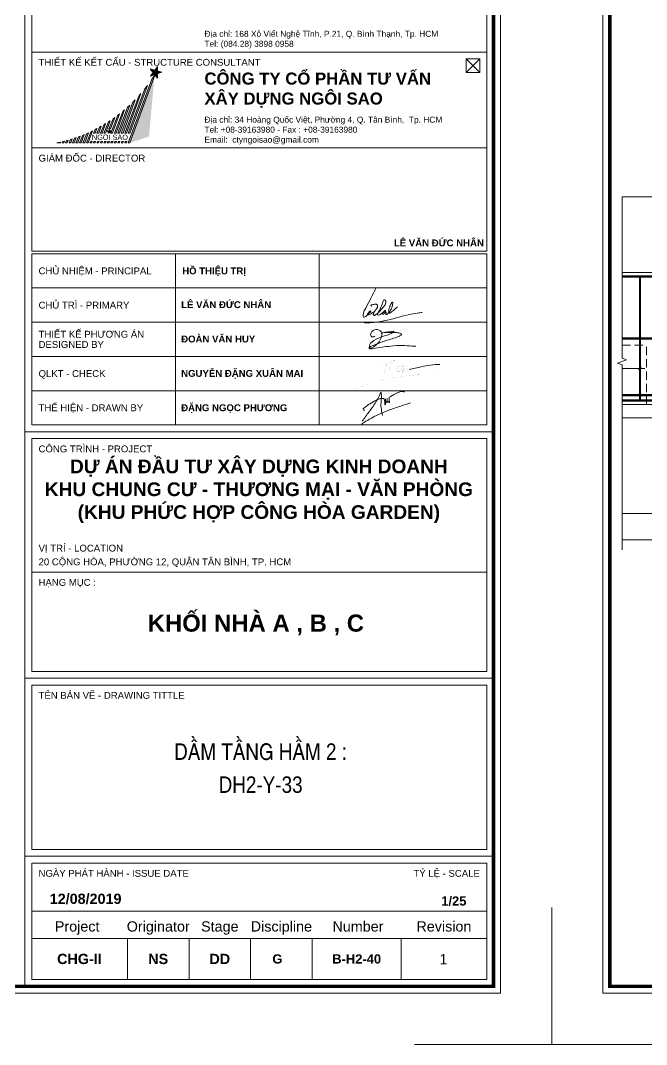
# Model space of a CAD drawing. Header units: millimetres. Extents: x 3014920 to 3563667, y -1638653 to -1356471.
# Drawn here: x 3472430 to 3477175, y -1621074 to -1613319 of the extents above; entities that cross this region are included whole.
import ezdxf
from ezdxf.enums import TextEntityAlignment as Align
from ezdxf.xclip import XClip

# ---------------------------------------------------------------- set-up
doc = ezdxf.new("R2010")
doc.units = ezdxf.units.MM
doc.header["$MEASUREMENT"] = 0
doc.header["$XCLIPFRAME"] = 0
doc.header["$PDMODE"] = 2
doc.linetypes.add('CENTER', pattern=[2, 1.25, -0.25, 0.25, -0.25])
doc.linetypes.add('HIDDEN', pattern=[0.375, 0.25, -0.125])
doc.layers.get('0').update_dxf_attribs({"lineweight": 9})
doc.layers.get('Defpoints').update_dxf_attribs({"color": 10, "lineweight": 0})
for name, color, linetype, lineweight in [('CDAI', 21, 'Continuous', 40), ('CHG_XX_Khung ten$0$TEXT', 7, 'Continuous', 15), ('CHUNHO', 7, 'CENTER', 13), ('CHUTO', 51, 'Continuous', 15), ('CTHEP', 50, 'Continuous', 50), ('DBAO', 90, 'Continuous', 13), ('DGIONG', 130, 'Continuous', 13), ('DMo', 9, 'HIDDEN', 9), ('KTH', 154, 'Continuous', 9), ('Net khuat', 8, 'HIDDEN', 13)]:
    doc.layers.add(name, color=color, linetype=linetype, lineweight=lineweight)
doc.layers.add('CHG_XX_Khung ten$0$A1 BORDER$0$DGIONG', color=7, linetype='Continuous', lineweight=13, true_color=0x29ffff)
doc.layers.add('CHG_XX_Khung ten$0$A1 BORDER$0$STICK', color=7, linetype='Continuous', lineweight=9, true_color=0xe60000)
doc.styles.add('ArialB', font='arialbd.ttf')
doc.styles.add('CHG_XX_Khung ten$0$A1 BORDER$0$ARIAL', font='arial.ttf')
doc.styles.add('CHG_XX_Khung ten$0$A1 BORDER$0$Arial - Bold', font='arialbd.ttf', dxfattribs={"height": 2.5})
doc.styles.add('CHG_XX_Khung ten$0$A1 BORDER$0$Star-AvoBold', font='VAVOB_0.TTF')
doc.styles.add('CHG_XX_Khung ten$0$arial', font='arial.ttf')
doc.styles.add('CHG_XX_Khung ten$0$Arial - Bold', font='arialbd.ttf')
doc.styles.add('CHG_XX_Khung ten$0$title block pccc$0$ARIAL', font='arial.ttf')
doc.styles.add('CHG_XX_Khung ten$0$title block pccc$0$Arial - Bold', font='arialbd.ttf', dxfattribs={"height": 2.5})
doc.styles.add('Star-HelCon', font='VHELVCN_0.TTF')
doc.styles.add('TTP-HelCon', font='VHELVCN_0.TTF')
doc.dimstyles.new('TTP-25', dxfattribs={"dimscale": 25, "dimtxt": 2.5, "dimasz": 1, "dimexe": 1, "dimexo": 1, "dimgap": 0.09, "dimtad": 0, "dimdec": 4, "dimrnd": 1, "dimzin": 9, "dimdsep": 46, "dimtxsty": 'TTP-HelCon', "dimblk": 'ARCHTICK', "dimcen": 0.09, "dimdle": 1.5, "dimclrd": 256, "dimclre": 256, "dimclrt": 7, "dimadec": 0, "dimazin": 0, "dimtfac": 1, "dimtdec": 4, "dimtmove": 0, "dimatfit": 3, "dimldrblk": 'ARCHTICK', "dimfxl": 1, "dimtvp": 1, "dimtolj": 1, "dimtzin": 0, "dimarcsym": 0})

# ---------------------------------------------------------------- blocks, each defined once
blk = doc.blocks.new('_ArchTick')
at = {"color": 0, "linetype": 'ByBlock', "const_width": 0.15}
blk.add_lwpolyline([(-0.5, -0.5), (0.5, 0.5)], dxfattribs=at)
blk = doc.blocks.new('*D1558')
at = {"layer": 'Defpoints', "color": 0, "transparency": 16777216}
for p in [(49300, -2312.3), (57600, -2312.3), (57600, -2813.3)]:
    blk.add_point(p, dxfattribs=at)
at = {"layer": 'KTH', "lineweight": -2, "transparency": 16777216}
for p, q in [((49300, -2337.3), (49300, -2838.3)), ((57600, -2337.3), (57600, -2838.3)), ((49262.5, -2813.3), (57637.5, -2813.3))]:
    blk.add_line(p, q, dxfattribs=at)
at = {"layer": 'KTH', "lineweight": -2, "transparency": 16777216, "xscale": 25, "yscale": 25, "zscale": 25, "rotation": 180}
blk.add_blockref('_ArchTick', (49300, -2813.3), dxfattribs=at)
at = {"layer": 'KTH', "lineweight": -2, "transparency": 16777216, "xscale": 25, "yscale": 25, "zscale": 25}
blk.add_blockref('_ArchTick', (57600, -2813.3), dxfattribs=at)
at = {"layer": 'KTH', "color": 7, "transparency": 16777216, "insert": (53450, -2749.4), "char_height": 62.5, "attachment_point": 5, "style": 'TTP-HelCon'}
blk.add_mtext('\\A1;8300', dxfattribs=at)
blk = doc.blocks.new('*D1519')
at = {"layer": 'Defpoints', "color": 0, "transparency": 16777216}
for p in [(56300, 574), (50600, 170.1), (56300, 170.1)]:
    blk.add_point(p, dxfattribs=at)
at = {"layer": 'KTH', "lineweight": -2, "transparency": 16777216}
for p, q in [((50562.5, 574), (56337.5, 574)), ((50600, 195.1), (50600, 599)), ((56300, 195.1), (56300, 599))]:
    blk.add_line(p, q, dxfattribs=at)
at = {"layer": 'KTH', "lineweight": -2, "transparency": 16777216, "xscale": 25, "yscale": 25, "zscale": 25, "rotation": 180}
blk.add_blockref('_ArchTick', (50600, 574), dxfattribs=at)
at = {"layer": 'KTH', "lineweight": -2, "transparency": 16777216, "xscale": 25, "yscale": 25, "zscale": 25}
blk.add_blockref('_ArchTick', (56300, 574), dxfattribs=at)
at = {"layer": 'KTH', "color": 7, "transparency": 16777216, "insert": (53450, 637.8), "char_height": 62.5, "attachment_point": 5, "style": 'TTP-HelCon'}
blk.add_mtext('\\A1;5700', dxfattribs=at)
blk = doc.blocks.new('*D1494')
at = {"layer": 'Defpoints', "color": 0, "transparency": 16777216}
for p in [(54400, -2208.3), (57600, -2337.3), (57600, -2613.3)]:
    blk.add_point(p, dxfattribs=at)
at = {"layer": 'KTH', "lineweight": -2, "transparency": 16777216}
for p, q in [((54400, -2233.3), (54400, -2638.3)), ((57600, -2362.3), (57600, -2638.3)), ((54362.5, -2613.3), (57637.5, -2613.3))]:
    blk.add_line(p, q, dxfattribs=at)
at = {"layer": 'KTH', "lineweight": -2, "transparency": 16777216, "xscale": 25, "yscale": 25, "zscale": 25, "rotation": 180}
blk.add_blockref('_ArchTick', (54400, -2613.3), dxfattribs=at)
at = {"layer": 'KTH', "lineweight": -2, "transparency": 16777216, "xscale": 25, "yscale": 25, "zscale": 25}
blk.add_blockref('_ArchTick', (57600, -2613.3), dxfattribs=at)
at = {"layer": 'KTH', "color": 7, "transparency": 16777216, "insert": (56000, -2549.5), "char_height": 62.5, "attachment_point": 5, "style": 'TTP-HelCon'}
blk.add_mtext('\\A1;3200', dxfattribs=at)
blk = doc.blocks.new('*D1497')
at = {"layer": 'Defpoints', "color": 0, "transparency": 16777216}
for p in [(54400, -602.9), (57425, -602.9), (57425, -1201.2)]:
    blk.add_point(p, dxfattribs=at)
at = {"layer": 'KTH', "lineweight": -2, "transparency": 16777216}
for p, q in [((54400, -627.9), (54400, -1226.2)), ((57425, -627.9), (57425, -1226.2)), ((54362.5, -1201.2), (57462.5, -1201.2))]:
    blk.add_line(p, q, dxfattribs=at)
at = {"layer": 'KTH', "lineweight": -2, "transparency": 16777216, "xscale": 25, "yscale": 25, "zscale": 25, "rotation": 180}
blk.add_blockref('_ArchTick', (54400, -1201.2), dxfattribs=at)
at = {"layer": 'KTH', "lineweight": -2, "transparency": 16777216, "xscale": 25, "yscale": 25, "zscale": 25}
blk.add_blockref('_ArchTick', (57425, -1201.2), dxfattribs=at)
at = {"layer": 'KTH', "color": 7, "transparency": 16777216, "insert": (55912.5, -1131.3), "char_height": 62.5, "attachment_point": 5, "style": 'TTP-HelCon'}
blk.add_mtext('\\A1;4Þ14a250-3', dxfattribs=at)
blk = doc.blocks.new('*D497')
at = {"layer": 'Defpoints', "color": 0, "transparency": 16777216}
for p in [(575, -1825), (9775, -1825), (9775, -2025)]:
    blk.add_point(p, dxfattribs=at)
at = {"layer": 'KTH', "lineweight": -2, "transparency": 16777216}
for p, q in [((575, -1850), (575, -2050)), ((9775, -1850), (9775, -2050)), ((537.5, -2025), (9812.5, -2025))]:
    blk.add_line(p, q, dxfattribs=at)
at = {"layer": 'KTH', "lineweight": -2, "transparency": 16777216, "xscale": 25, "yscale": 25, "zscale": 25, "rotation": 180}
blk.add_blockref('_ArchTick', (575, -2025), dxfattribs=at)
at = {"layer": 'KTH', "lineweight": -2, "transparency": 16777216, "xscale": 25, "yscale": 25, "zscale": 25}
blk.add_blockref('_ArchTick', (9775, -2025), dxfattribs=at)
at = {"layer": 'KTH', "color": 7, "transparency": 16777216, "insert": (5175, -1961.1), "char_height": 62.5, "attachment_point": 5, "style": 'TTP-HelCon'}
blk.add_mtext('\\A1;9200', dxfattribs=at)
blk = doc.blocks.new('*D509')
at = {"layer": 'Defpoints', "color": 0, "transparency": 16777216}
for p in [(7025, -1600), (9775, -1602.4), (9775, -1825)]:
    blk.add_point(p, dxfattribs=at)
at = {"layer": 'KTH', "lineweight": -2, "transparency": 16777216}
for p, q in [((7025, -1625), (7025, -1850)), ((9775, -1627.4), (9775, -1850)), ((6987.5, -1825), (9812.5, -1825))]:
    blk.add_line(p, q, dxfattribs=at)
at = {"layer": 'KTH', "lineweight": -2, "transparency": 16777216, "xscale": 25, "yscale": 25, "zscale": 25, "rotation": 180}
blk.add_blockref('_ArchTick', (7025, -1825), dxfattribs=at)
at = {"layer": 'KTH', "lineweight": -2, "transparency": 16777216, "xscale": 25, "yscale": 25, "zscale": 25}
blk.add_blockref('_ArchTick', (9775, -1825), dxfattribs=at)
at = {"layer": 'KTH', "color": 7, "transparency": 16777216, "insert": (8400, -1761.2), "char_height": 62.5, "attachment_point": 5, "style": 'TTP-HelCon'}
blk.add_mtext('\\A1;2750', dxfattribs=at)
blk = doc.blocks.new('*D517')
at = {"layer": 'Defpoints', "color": 0, "transparency": 16777216}
for p in [(9775, 574), (8025, 0), (9775, 61.1)]:
    blk.add_point(p, dxfattribs=at)
at = {"layer": 'KTH', "lineweight": -2, "transparency": 16777216}
for p, q in [((7987.5, 574), (9812.5, 574)), ((8025, 25), (8025, 599)), ((9775, 86.1), (9775, 599))]:
    blk.add_line(p, q, dxfattribs=at)
at = {"layer": 'KTH', "lineweight": -2, "transparency": 16777216, "xscale": 25, "yscale": 25, "zscale": 25, "rotation": 180}
blk.add_blockref('_ArchTick', (8025, 574), dxfattribs=at)
at = {"layer": 'KTH', "lineweight": -2, "transparency": 16777216, "xscale": 25, "yscale": 25, "zscale": 25}
blk.add_blockref('_ArchTick', (9775, 574), dxfattribs=at)
at = {"layer": 'KTH', "color": 7, "transparency": 16777216, "insert": (8900, 637.8), "char_height": 62.5, "attachment_point": 5, "style": 'TTP-HelCon'}
blk.add_mtext('\\A1;1750', dxfattribs=at)
blk = doc.blocks.new('*D528')
at = {"layer": 'Defpoints', "color": 0, "transparency": 16777216}
for p in [(7025, -550), (9375, -653.7), (9375, -726.4)]:
    blk.add_point(p, dxfattribs=at)
at = {"layer": 'KTH', "lineweight": -2, "transparency": 16777216}
for p, q in [((7025, -575), (7025, -751.4)), ((9375, -678.7), (9375, -751.4)), ((6987.5, -726.4), (9412.5, -726.4))]:
    blk.add_line(p, q, dxfattribs=at)
at = {"layer": 'KTH', "lineweight": -2, "transparency": 16777216, "xscale": 25, "yscale": 25, "zscale": 25, "rotation": 180}
blk.add_blockref('_ArchTick', (7025, -726.4), dxfattribs=at)
at = {"layer": 'KTH', "lineweight": -2, "transparency": 16777216, "xscale": 25, "yscale": 25, "zscale": 25}
blk.add_blockref('_ArchTick', (9375, -726.4), dxfattribs=at)
at = {"layer": 'KTH', "color": 7, "transparency": 16777216, "insert": (8200, -656.5), "char_height": 62.5, "attachment_point": 5, "style": 'TTP-HelCon'}
blk.add_mtext('\\A1;6Þ14a250-3', dxfattribs=at)
blk = doc.blocks.new('2Y-35')
at = {"layer": 'CTHEP'}
blk.add_lwpolyline([(30, -970), (45139.21977, -970)], dxfattribs=at)
blk = doc.blocks.new('CHG_XX_Khung ten')
at = {"layer": 'CHG_XX_Khung ten$0$A1 BORDER$0$DGIONG'}
h = blk.add_hatch(color=256, dxfattribs=at)
h.paths.add_polyline_path([(724.94, 283.19), (724.15, 281.97), (717.19, 263.38), (717.7, 263.38)])
h.paths.add_polyline_path([(722.81, 280.17), (722.1, 279.22), (717.21, 266.21), (717.72, 266.21)], flags=17)
h.paths.add_polyline_path([(720.93, 277.8), (720.27, 277.04), (716.19, 266.22), (716.7, 266.22)])
h.paths.add_polyline_path([(719.23, 275.93), (718.6, 275.29), (715.18, 266.22), (715.69, 266.22)])
h.paths.add_polyline_path([(717.65, 274.38), (717.03, 273.81), (714.16, 266.22), (714.67, 266.22)])
h.paths.add_polyline_path([(716.14, 273.03), (715.61, 272.59), (713.15, 266.22), (713.66, 266.22)])
h.paths.add_polyline_path([(714.69, 271.86), (714.17, 271.45), (712.13, 266.23), (712.64, 266.23)])
h.paths.add_polyline_path([(713.29, 270.81), (712.76, 270.43), (711.57, 267.46), (712.07, 267.47)])
h.paths.add_polyline_path([(710.1, 266.23), (710.61, 266.24), (711.93, 269.87), (711.48, 269.56)])
h.paths.add_polyline_path([(710.61, 269.02), (710.13, 268.73), (709.08, 266.24), (709.59, 266.24)])
h.paths.add_polyline_path([(709.31, 268.26), (708.82, 267.97), (708.07, 266.24), (708.58, 266.24)])
h.paths.add_polyline_path([(708.04, 267.56), (707.54, 267.3), (707.05, 266.25), (707.56, 266.25)])
h.paths.add_polyline_path([(716.84, 263.8), (716.33, 263.8), (716.18, 263.38), (716.69, 263.38)])
h.paths.add_polyline_path([(715.67, 263.39), (715.82, 263.8), (715.32, 263.8), (715.16, 263.39)])
h.paths.add_polyline_path([(714.15, 263.39), (714.65, 263.39), (714.8, 263.8), (714.3, 263.8)])
h.paths.add_polyline_path([(713.13, 263.39), (713.64, 263.4), (713.79, 263.81), (713.28, 263.81)])
h.paths.add_polyline_path([(712.77, 263.81), (712.27, 263.81), (712.11, 263.39), (712.62, 263.4)])
h.paths.add_polyline_path([(711.25, 263.81), (711.1, 263.4), (711.61, 263.4), (711.76, 263.81)])
h.paths.add_polyline_path([(710.59, 263.4), (710.74, 263.82), (710.24, 263.82), (710.08, 263.4)])
h.paths.add_polyline_path([(709.73, 263.82), (709.22, 263.82), (709.07, 263.41), (709.57, 263.41)])
h.paths.add_polyline_path([(708.71, 263.82), (708.21, 263.82), (708.05, 263.41), (708.56, 263.41)])
h.paths.add_polyline_path([(707.54, 263.41), (707.69, 263.83), (707.19, 263.83), (707.03, 263.41)])
h.paths.add_polyline_path([(706.68, 263.83), (706.17, 263.83), (706.02, 263.42), (706.53, 263.42)])
h.paths.add_polyline_path([(705, 263.42), (705.51, 263.42), (706.79, 266.93), (706.4, 266.74)])
h.paths.add_polyline_path([(703.97, 263.37), (704.48, 263.37), (705.57, 266.36), (705.14, 266.17)])
h.paths.add_polyline_path([(704.36, 265.84), (703.91, 265.65), (702.96, 263.38), (703.46, 263.38)])
h.paths.add_polyline_path([(703.17, 265.37), (702.69, 265.19), (701.94, 263.38), (702.45, 263.38)])
h.paths.add_polyline_path([(702, 264.94), (701.5, 264.77), (700.92, 263.38), (701.43, 263.38)])
h.paths.add_polyline_path([(700.84, 264.56), (700.33, 264.4), (699.91, 263.39), (700.42, 263.39)])
h.paths.add_polyline_path([(699.7, 264.21), (699.18, 264.06), (698.89, 263.39), (699.4, 263.39)])
h.paths.add_polyline_path([(698.57, 263.9), (698.04, 263.77), (697.87, 263.38), (698.38, 263.39)])
h.paths.add_polyline_path([(697.37, 263.39), (697.45, 263.63), (696.91, 263.51), (696.35, 263.38)])
blk.add_hatch(color=256, dxfattribs=at).paths.add_polyline_path([(724.92, 283.21), (717.68, 263.38), (723.28, 265.27)])
at = {"layer": 'CHG_XX_Khung ten$0$A1 BORDER$0$STICK'}
for points in [[(723.71, 282.88), (725.74, 285.75), (725.8, 282.26), (723.67, 285.06), (727.02, 284.03)], [(725.76, 284.41), (724.96, 284.66), (724.49, 283.98), (724.99, 283.32), (725.77, 283.6)], [(711.25, 266.22), (711.64, 267.39), (712.01, 266.22), (711.02, 266.95), (712.24, 266.93)], [(711.87, 266.67), (711.78, 266.94), (711.49, 266.94), (711.4, 266.67), (711.63, 266.5)]]:
    blk.add_hatch(color=256, dxfattribs=at).paths.add_polyline_path(points)
for p, q in [((687, 577), (687, 17)), ((816, 283.93), (820, 287.93)), ((820, 283.93), (816, 287.93)), ((687, 179), (824, 179)), ((687, 107), (824, 107)), ((687, 55), (824, 55))]:
    blk.add_line(p, q)
at = {"color": 9, "linetype": 'Continuous'}
for p, q in [((731, 231), (731, 181)), ((773, 231), (773, 181))]:
    blk.add_line(p, q, dxfattribs=at)
at = {"linetype": 'Continuous'}
for p, q in [((689, 39), (822, 39)), ((716.98, 31), (716.98, 19)), ((734.98, 31), (734.98, 19)), ((752.98, 31), (752.98, 19)), ((770.98, 31), (770.98, 19)), ((797, 31), (797, 19))]:
    blk.add_line(p, q, dxfattribs=at)
for points in [[(15, 579), (826, 579), (826, 15), (15, 15)], [(816, 283.93), (820, 283.93), (820, 287.93), (816, 287.93)]]:
    blk.add_lwpolyline(points, close=True)
at = {"color": 4, "linetype": 'Continuous', "const_width": 1}
blk.add_lwpolyline([(17, 577), (824, 577), (824, 17), (17, 17)], close=True, dxfattribs=at)
at = {"linetype": 'Continuous'}
for points in [[(689, 317.93), (822, 317.93), (822, 289.93), (689, 289.93)], [(689, 289.93), (822, 289.93), (822, 261.93), (689, 261.93)], [(689, 177), (822, 177), (822, 138), (689, 138)], [(689, 109), (822, 109), (822, 138), (689, 138)], [(689, 105), (822, 105), (822, 57), (689, 57)], [(689, 53), (822, 53), (822, 31), (689, 31)], [(822, 19), (689, 19), (689, 31), (822, 31)]]:
    blk.add_lwpolyline(points, close=True, dxfattribs=at)
at = {"color": 9, "linetype": 'Continuous'}
for points in [[(689, 261.93), (822, 261.93), (822, 231.73), (689, 231.73)], [(822, 221), (689, 221), (689, 231), (822, 231)], [(822, 211), (689, 211), (689, 221), (822, 221)], [(822, 201), (689, 201), (689, 211), (822, 211)], [(822, 191), (689, 191), (689, 201), (822, 201)], [(822, 181), (689, 181), (689, 191), (822, 191)]]:
    blk.add_lwpolyline(points, close=True, dxfattribs=at)
blk.add_lwpolyline([(822, 211), (689, 211), (822, 211)], dxfattribs=at)
at = {"color": 1}
for points in [[(785.63, 182.08), (787.56, 184.76), (789.61, 187.7), (790.35, 188.98), (790.79, 189.92), (791.06, 190.59), (791.21, 189.09), (791.18, 188.31), (791.14, 187.75), (791.09, 186.47), (791.21, 185.58), (791.42, 184.31), (791.51, 183.99), (791.51, 183.74)], [(786.29, 185.19), (785.86, 185.61), (786.06, 185.86), (787.11, 186.7), (788.17, 187.35), (789.1, 187.9), (790.12, 188.41), (790.69, 188.61), (791.04, 188.74), (791.47, 188.79), (791.73, 188.72), (791.92, 188.61), (792.08, 188.33), (792.16, 188.06), (792.21, 187.84), (792.21, 187.27), (792.2, 187.05), (792.23, 186.85), (792.39, 187.1), (792.48, 187.84), (792.46, 188.12), (792.44, 188.61), (792.46, 188.03), (792.53, 187.67), (792.73, 187.74), (792.86, 187.87), (792.9, 188.09), (792.9, 188.28), (792.87, 188.7), (792.91, 188.19), (792.93, 187.79), (792.94, 187.69), (793.11, 187.61), (793.31, 187.73), (793.45, 187.93), (793.48, 188.22), (793.48, 188.64), (793.48, 189.05), (793.48, 188.49), (793.56, 187.84), (793.63, 187.45), (793.48, 188.6), (793.51, 188.92), (794.2, 189.45), (794.72, 189.76), (795.44, 190.17), (796.2, 190.5), (796.65, 190.69), (797.26, 190.79), (797.77, 190.74), (797.95, 190.55)], [(785.43, 181.21), (786.17, 181.73), (788.31, 183), (790.34, 184), (791.77, 184.64), (795.08, 185.91), (796.87, 186.5), (799.7, 187.42)]]:
    blk.add_spline(points, degree=3, dxfattribs=at)
at = {"layer": 'CHG_XX_Khung ten$0$A1 BORDER$0$DGIONG'}
for points in [[(724.94, 283.19), (717.7, 263.38), (717.19, 263.38), (724.15, 281.97), (724.94, 283.19)], [(722.81, 280.17), (717.72, 266.21), (717.21, 266.21), (722.1, 279.22), (722.81, 280.17)], [(719.23, 275.93), (715.69, 266.22), (715.18, 266.22), (718.6, 275.29), (719.23, 275.93)], [(720.93, 277.8), (716.7, 266.22), (716.19, 266.22), (720.27, 277.04), (720.93, 277.8)], [(716.14, 273.03), (713.66, 266.22), (713.15, 266.22), (715.61, 272.59), (716.14, 273.03)], [(717.65, 274.38), (714.67, 266.22), (714.16, 266.22), (717.03, 273.81), (717.65, 274.38)], [(711.93, 269.87), (710.61, 266.24), (710.1, 266.23), (711.48, 269.56), (711.93, 269.87)], [(713.29, 270.81), (712.07, 267.47), (711.57, 267.46), (712.76, 270.43), (713.29, 270.81)], [(714.69, 271.86), (712.64, 266.23), (712.13, 266.23), (714.17, 271.45), (714.69, 271.86)], [(705.57, 266.36), (704.48, 263.37), (703.97, 263.37), (705.14, 266.17), (705.57, 266.36)], [(706.79, 266.93), (705.51, 263.42), (705, 263.42), (706.4, 266.74), (706.79, 266.93)], [(708.04, 267.56), (707.56, 266.25), (707.05, 266.25), (707.54, 267.3), (708.04, 267.56)], [(709.31, 268.26), (708.58, 266.24), (708.07, 266.24), (708.82, 267.97), (709.31, 268.26)], [(710.61, 269.02), (709.59, 266.24), (709.08, 266.24), (710.13, 268.73), (710.61, 269.02)], [(697.45, 263.63), (697.37, 263.39), (696.35, 263.38), (696.91, 263.51), (697.45, 263.63)], [(698.57, 263.9), (698.38, 263.39), (697.87, 263.38), (698.04, 263.77), (698.57, 263.9)], [(699.7, 264.21), (699.4, 263.39), (698.89, 263.39), (699.18, 264.06), (699.7, 264.21)], [(700.84, 264.56), (700.42, 263.39), (699.91, 263.39), (700.33, 264.4), (700.84, 264.56)], [(702, 264.94), (701.43, 263.38), (700.92, 263.38), (701.5, 264.77), (702, 264.94)], [(703.17, 265.37), (702.45, 263.38), (701.94, 263.38), (702.69, 265.19), (703.17, 265.37)], [(704.36, 265.84), (703.46, 263.38), (702.96, 263.38), (703.91, 265.65), (704.36, 265.84)]]:
    blk.add_lwpolyline(points, dxfattribs=at)
for points in [[(706.53, 263.42), (706.68, 263.83), (706.17, 263.83), (706.02, 263.42)], [(707.54, 263.41), (707.69, 263.83), (707.19, 263.83), (707.03, 263.41)], [(708.56, 263.41), (708.71, 263.82), (708.21, 263.82), (708.05, 263.41)], [(709.57, 263.41), (709.73, 263.82), (709.22, 263.82), (709.07, 263.41)], [(710.59, 263.4), (710.74, 263.82), (710.24, 263.82), (710.08, 263.4)], [(711.61, 263.4), (711.76, 263.81), (711.25, 263.81), (711.1, 263.4)], [(712.62, 263.4), (712.77, 263.81), (712.27, 263.81), (712.11, 263.39)], [(713.64, 263.4), (713.79, 263.81), (713.28, 263.81), (713.13, 263.39)], [(714.65, 263.39), (714.8, 263.8), (714.3, 263.8), (714.15, 263.39)], [(715.67, 263.39), (715.82, 263.8), (715.32, 263.8), (715.16, 263.39)], [(716.69, 263.38), (716.84, 263.8), (716.33, 263.8), (716.18, 263.38)]]:
    blk.add_lwpolyline(points, close=True, dxfattribs=at)
at = {"layer": 'CHG_XX_Khung ten$0$A1 BORDER$0$STICK'}
for p, q in [((723.67, 285.06), (727.02, 284.03)), ((725.8, 282.26), (723.67, 285.06)), ((723.71, 282.88), (725.74, 285.75)), ((725.74, 285.75), (725.8, 282.26)), ((727.02, 284.03), (723.71, 282.88)), ((711.02, 266.95), (712.24, 266.93)), ((712.01, 266.22), (711.02, 266.95)), ((712.24, 266.93), (711.25, 266.22)), ((711.64, 267.39), (712.01, 266.22))]:
    blk.add_line(p, q, dxfattribs=at)
at = {"layer": 'CHG_XX_Khung ten$0$TEXT', "color": 1}
blk.add_lwpolyline([(801.29, 204.04, -0.124137), (800.16, 204.02, 0.028888), (797.25, 204.19, 0.026156), (793.98, 204.04, 0.007061), (788.86, 203.28, -0.091769), (787.85, 203.27, -0.25841), (787.51, 203.62, -0.039719), (788.28, 204, -0.004242), (791.23, 205.18, -0.019244), (794.8, 206.31, 0.094204), (797.02, 207.28, 0.504882), (796.98, 207.63, 0.07616), (796.3, 207.87, 0.041135), (794.97, 208.03, 0.034641), (791.34, 207.9, 0.01407), (792.8, 208.12, 0.003668), (794.71, 208.36, -0.800617), (794.79, 208.18, -0.093248), (793.21, 207.32, 0.020479), (791.05, 206.59, 0.096842), (788.38, 205.18, 0.259163), (787.77, 203.63, 0.564182), (788.17, 203.39, 0.087383), (789.69, 204.36, 0.156422), (791.35, 207.23, 0.228987), (790.91, 208.45, 0.272068), (789.19, 208.76, 0.293527), (788.08, 207.43, 0.171419), (788.25, 206.94, 0.281707), (788.69, 206.7, 0.217513), (789.34, 206.92)], format="xyb", dxfattribs=at)
at = {"layer": 'CHG_XX_Khung ten$0$TEXT', "color": 1, "const_width": 0.0121}
for points in [[(791.6, 198.34, 0.143835), (794.1, 199.89, -0.075685), (793.5, 197.02, -0.172299), (794.95, 199.92, -0.299798), (795.6, 198.96, -0.170508), (795.36, 197.75, 0.168316), (795.11, 197.03)], [(791.95, 196.04, -0.054469), (792.33, 197.1, 0.103257), (792.78, 199.38)], [(797.47, 197.92, 0.401177), (797.3, 198.32, 0.483935), (795.9, 197.43, 0.196997), (796.02, 196.61, 0.296639), (796.38, 196.53, 0.183057), (797.12, 197.39)], [(797.48, 198.09, 0.142769), (797.07, 197.1, 0.220826), (797.29, 196.56, 0.106687), (798.07, 198.16, 0.181562), (797.64, 197.4, -0.039872), (797.25, 196.09, -0.060225), (798.09, 197.69, 0.017174), (797.52, 196.45, -0.149286), (799.3, 197.16)], [(806.31, 195.73, -0.026807), (805.12, 195.66, 0.027369), (800.25, 195.52, 0.022423), (795.26, 194.89, 0.038275), (791.04, 194.04, 0.053272), (785.95, 192.37, 0.118692), (783.44, 190.96)]]:
    blk.add_lwpolyline(points, format="xyb", dxfattribs=at)
at = {"layer": 'CHG_XX_Khung ten$0$TEXT', "color": 1}
for centre, radius, start, end in [((793.37, 230.45), 33.81, 280.1185, 286.3373), ((808.51, 174.85), 23.83, 90.5448, 103.6788)]:
    blk.add_arc(centre, radius, start, end, dxfattribs=at)
for points in [[(789.62, 220.97), (786.72, 215.31), (785.87, 213.03), (785.94, 212.46), (786.42, 212.53), (787.18, 213.24), (787.77, 213.73), (788.12, 214.16), (788.07, 214.29), (787.94, 214.27), (787.28, 213.56), (787.2, 213.33), (787.26, 213.21), (787.44, 213.16), (787.7, 213.23), (788.87, 214.02)], [(788.4, 215.73), (788.18, 215.82), (788.21, 216), (788.32, 216.07), (788.7, 216.16), (789.23, 216.24), (789.76, 216.24), (790.01, 216.08), (790.1, 215.79), (790.05, 215.41), (788.96, 213.65), (788.88, 213.4), (788.88, 213.13), (789, 213.02), (789.17, 213.01), (789.51, 213.17), (790.77, 214.27), (791.67, 215.27), (792.3, 216.07), (792.5, 216.66), (792.49, 217.11), (792.33, 217.45), (792.13, 217.58), (791.94, 217.52), (791.73, 217.16), (790.12, 213.5), (790.04, 213.21), (790.14, 213.12), (791.53, 213.7), (792.32, 214.06), (792.42, 214.24), (792.36, 214.39), (792.17, 214.35), (791.86, 214.12), (791.68, 213.82), (791.57, 213.47), (791.67, 213.35), (791.96, 213.42), (792.51, 213.89), (792.61, 213.78), (792.55, 213.52), (792.61, 213.3), (792.77, 213.25), (793.05, 213.46), (794.1, 214.86), (794.42, 215.85), (794.57, 216.45), (794.53, 216.83), (794.42, 216.89), (794.27, 216.8), (794.14, 216.57), (793.62, 215.47), (793.41, 214.74), (793.36, 214.18), (793.41, 213.82), (793.56, 213.67), (793.77, 213.71), (794.19, 213.99), (795.35, 214.98), (795.89, 215.51)], [(786.22, 211.12), (786.28, 210.87), (786.71, 210.78), (801.78, 213.69), (803.18, 213.88)]]:
    blk.add_spline(points, degree=3, dxfattribs=at)
at = {"layer": 'Defpoints', "color": 1, "ltscale": 2}
for points in [[(40.06, 0), (0, 0), (0, 40)], [(800.94, 0), (841, 0), (841, 40)]]:
    blk.add_lwpolyline(points, dxfattribs=at)
for s, height, style, p in [('THIẾT KẾ KẾT CẤU - STRUCTURE CONSULTANT', 2, 'CHG_XX_Khung ten$0$A1 BORDER$0$ARIAL', (691, 286.93)), ('GIÁM ĐỐC - DIRECTOR', 2, 'CHG_XX_Khung ten$0$title block pccc$0$ARIAL', (691, 258.93)), ('CHỦ NHIỆM - PRINCIPAL', 2, 'CHG_XX_Khung ten$0$title block pccc$0$ARIAL', (691, 226)), ('HỒ THIỆU TRỊ', 2, 'CHG_XX_Khung ten$0$title block pccc$0$Arial - Bold', (733, 226)), ('CHỦ TRÌ - PRIMARY', 2, 'CHG_XX_Khung ten$0$title block pccc$0$ARIAL', (691, 216)), ('LÊ VĂN ĐỨC NHÂN', 2.0073, 'CHG_XX_Khung ten$0$Arial - Bold', (732.68, 216.13)), ('THIẾT KẾ PHƯƠNG ÁN', 2, 'CHG_XX_Khung ten$0$title block pccc$0$ARIAL', (691, 207.5)), ('ĐOÀN VĂN HUY', 2.0073, 'CHG_XX_Khung ten$0$Arial - Bold', (732.68, 206.09)), ('DESIGNED BY', 2, 'CHG_XX_Khung ten$0$title block pccc$0$ARIAL', (691, 204.5)), ('NGUYỄN ĐẶNG XUÂN MAI', 2.0073, 'CHG_XX_Khung ten$0$Arial - Bold', (732.68, 196.05)), ('QLKT - CHECK', 2, 'CHG_XX_Khung ten$0$title block pccc$0$ARIAL', (691, 196)), ('THỂ HIỆN - DRAWN BY', 2, 'CHG_XX_Khung ten$0$title block pccc$0$ARIAL', (691, 186)), ('ĐẶNG NGỌC PHƯƠNG', 2.0073, 'CHG_XX_Khung ten$0$Arial - Bold', (732.68, 186.02)), ('CÔNG TRÌNH - PROJECT', 2, 'CHG_XX_Khung ten$0$A1 BORDER$0$ARIAL', (691, 174)), ('VỊ TRÍ - LOCATION', 2, 'CHG_XX_Khung ten$0$A1 BORDER$0$ARIAL', (691, 145)), ('20 CỘNG HÒA, PHƯỜNG 12, QUẬN TÂN BÌNH, TP. HCM', 2, 'CHG_XX_Khung ten$0$A1 BORDER$0$ARIAL', (691, 141)), ('HẠNG MỤC :', 2, 'CHG_XX_Khung ten$0$A1 BORDER$0$ARIAL', (691, 135)), ('TÊN BẢN VẼ - DRAWING TITTLE', 2, 'CHG_XX_Khung ten$0$A1 BORDER$0$ARIAL', (691, 102)), ('NGÀY PHÁT HÀNH - ISSUE DATE', 2, 'CHG_XX_Khung ten$0$A1 BORDER$0$ARIAL', (691, 50))]:
    blk.add_text(s, height=height, dxfattribs=dict(style=style)).set_placement(p, align=Align.MIDDLE_LEFT)
for s, height, style, p in [('LÊ VĂN ĐỨC NHÂN', 2.0073, 'CHG_XX_Khung ten$0$Arial - Bold', (821.19, 234.17)), ('TỶ LỆ - SCALE', 2, 'CHG_XX_Khung ten$0$A1 BORDER$0$ARIAL', (820, 50))]:
    blk.add_text(s, height=height, dxfattribs=dict(style=style)).set_placement(p, align=Align.MIDDLE_RIGHT)
for s, style, p in [('12/08/2019', 'CHG_XX_Khung ten$0$A1 BORDER$0$Arial - Bold', (704.75, 42.57)), ('Project', 'CHG_XX_Khung ten$0$A1 BORDER$0$ARIAL', (702.28, 34.5)), ('Originator', 'CHG_XX_Khung ten$0$A1 BORDER$0$ARIAL', (725.98, 34.5)), ('Stage', 'CHG_XX_Khung ten$0$A1 BORDER$0$ARIAL', (743.98, 34.5)), ('Discipline', 'CHG_XX_Khung ten$0$A1 BORDER$0$ARIAL', (761.98, 34.5)), ('Number', 'CHG_XX_Khung ten$0$A1 BORDER$0$ARIAL', (784.37, 34.5)), ('Revision', 'CHG_XX_Khung ten$0$A1 BORDER$0$ARIAL', (809.5, 34.5)), ('CHG-II', 'CHG_XX_Khung ten$0$A1 BORDER$0$Arial - Bold', (702.94, 25)), ('NS', 'CHG_XX_Khung ten$0$A1 BORDER$0$Arial - Bold', (725.98, 25)), ('DD', 'CHG_XX_Khung ten$0$A1 BORDER$0$Arial - Bold', (743.98, 25)), ('1', 'CHG_XX_Khung ten$0$arial', (809.36, 24.93))]:
    blk.add_text(s, height=3, dxfattribs=dict(style=style)).set_placement(p, align=Align.MIDDLE_CENTER)
at = {"ltscale": 10}
for s, insert, char_height, width, attachment_point, style in [('\\pt8.75;Địa chỉ: 168 Xô Viết Nghệ Tĩnh, P.21, Q. Bình Thạnh, Tp. HCM \\P\\ptz;Tel: (084.28) 3898 0958', (739.49, 290.93), 1.75, 83.001, 7, 'CHG_XX_Khung ten$0$A1 BORDER$0$ARIAL'), ('CÔNG TY CỔ PHẦN TƯ VẤN \\PXÂY DỰNG NGÔI SAO', (739.49, 283.93), 3.5, 76.248, 1, 'CHG_XX_Khung ten$0$A1 BORDER$0$Arial - Bold'), ('Địa chỉ: 34 Hoàng Quốc Việt, Phường 4, Q. Tân Bình,  Tp. HCM\\PTel: +08-39163980 - Fax : +08-39163980 \\PEmail:  ctyngoisao@gmail.com', (739.49, 262.93), 1.75, 83.001, 7, 'CHG_XX_Khung ten$0$A1 BORDER$0$ARIAL')]:
    blk.add_mtext(s, dxfattribs=dict(at, insert=insert, char_height=char_height, width=width, attachment_point=attachment_point, style=style))
at = {"attachment_point": 2, "style": 'CHG_XX_Khung ten$0$A1 BORDER$0$Arial - Bold'}
for s, insert, char_height, width in [('DỰ ÁN ĐẦU TƯ XÂY DỰNG KINH DOANH\\PKHU CHUNG CƯ - THƯƠNG MẠI - VĂN PHÒNG\\P(KHU PHỨC HỢP CÔNG HÒA GARDEN)', (755.4, 170.88), 4, 159.8745), ('KHỐI NHÀ A , B , C', (754.52, 125.61), 5, 104.1229)]:
    blk.add_mtext(s, dxfattribs=dict(at, insert=insert, char_height=char_height, width=width))
at = {"layer": 'CHG_XX_Khung ten$0$A1 BORDER$0$STICK', "style": 'CHG_XX_Khung ten$0$A1 BORDER$0$Star-AvoBold', "width": 1}
blk.add_text('NGOI SAO', height=1.547, dxfattribs=at).set_placement((706.57, 264.27))
blk = doc.blocks.new('2Y-33')
at = {"layer": 'CTHEP'}
for p, q in [((56299.99998, -60), (50599.99998, -60)), ((56299.99998, -90), (50599.99998, -90)), ((73731.99983, -490), (6753.45448, -490)), ((73719.76007, -950), (6753.45448, -950)), ((73719.76007, -1410), (6753.45448, -1410)), ((6614.26151, -1870), (73770.00002, -1870))]:
    blk.add_line(p, q, dxfattribs=at)
for points in [[(6609.38628, -529.99859), (6609.38628, -30), (73770.00002, -30), (73770.00002, -530.00001)], [(54399.99997, -1790), (70099.93817, -1790)], [(54399.99997, -1830), (70099.93817, -1830)]]:
    blk.add_lwpolyline(points, dxfattribs=at)
at = {"layer": 'DBAO', "linetype": 'Continuous'}
for p, q in [((49599.99999, 0.00196), (57599.99998, 0.00195)), ((6568.4461, -1900), (73799.99996, -1900))]:
    blk.add_line(p, q, dxfattribs=at)
at = {"layer": 'Net khuat', "ltscale": 250}
blk.add_line((49599.99998, -550), (57475, -550), dxfattribs=at)
at = {"layer": 'KTH'}
for base, p1, p2, picture, middle in [((56299.99998, 574.00656), (50599.99998, 170.14446), (56299.99998, 170.14446), '*D1519', (53449.99998, 637.83989)), ((57599.99997, -2613.32649), (54399.99997, -2208.30488), (57599.99997, -2337.28223), '*D1494', (55999.99997, -2549.49315))]:
    dim = blk.add_linear_dim(base=base, p1=p1, p2=p2, dimstyle='TTP-25', override={"dimtmove": 1}, dxfattribs=at)
    dim.commit()
    dim.dimension.update_dxf_attribs({"geometry": picture, "text_midpoint": middle})
dim = blk.add_linear_dim(base=(57425, -1201.20202), p1=(54399.99997, -602.86333), p2=(57425, -602.86333), angle=0.000000013, text='4Þ14a250-3', dimstyle='TTP-25', override={"dimtmove": 1}, dxfattribs=at)
dim.commit()
dim.dimension.update_dxf_attribs({"geometry": '*D1497', "text_midpoint": (55912.49999, -1131.28536)})
dim = blk.add_linear_dim(base=(57599.99997, -2813.28223), p1=(49299.99998, -2312.28223), p2=(57599.99997, -2312.28223), angle=180, dimstyle='TTP-25', override={"dimtmove": 1}, dxfattribs=at)
dim.commit()
dim.dimension.update_dxf_attribs({"geometry": '*D1558', "text_midpoint": (53449.99998, -2749.44889)})
blk = doc.blocks.new('2Y-34')
at = {"layer": 'CDAI'}
blk.add_lwpolyline([(9374.99428, -30.01737), (9374.99428, -970.01737)], dxfattribs=at)
at = {"layer": 'CTHEP'}
for p, q in [((30, -30), (26119.99251, -30)), ((26079.99251, -500), (69.99249, -500))]:
    blk.add_line(p, q, dxfattribs=at)
for points in [[(7024.97605, -930), (12224.97605, -930)], [(30, -970), (26119.99251, -970)]]:
    blk.add_lwpolyline(points, dxfattribs=at)
at = {"layer": 'DBAO', "linetype": 'Continuous'}
blk.add_line((575, 0), (9475, 0), dxfattribs=at)
at = {"layer": 'DBAO', "linetype": 'Continuous', "flags": 128}
for points in [[(10124.99216, -1000.01015), (699.9925, -1000)], [(10124.99216, -1100), (699.9925, -1100)]]:
    blk.add_lwpolyline(points, dxfattribs=at)
at = {"layer": 'Net khuat', "ltscale": 250}
for p in [(700.00413, -549.96736), (9424.99216, -1000)]:
    blk.add_line(p, (9424.99264, -549.98696), dxfattribs=at)
at = {"layer": 'KTH'}
for base, p1, p2, picture, middle in [((9774.99216, 574.00461), (8025.0068, 0), (9774.99216, 61.13639), '*D517', (8899.99948, 637.83794)), ((9774.9925, -1825), (7025.00118, -1600.02063), (9774.9925, -1602.41276), '*D509', (8399.99684, -1761.16667))]:
    dim = blk.add_linear_dim(base=base, p1=p1, p2=p2, dimstyle='TTP-25', override={"dimtmove": 1}, dxfattribs=at)
    dim.commit()
    dim.dimension.update_dxf_attribs({"geometry": picture, "text_midpoint": middle})
dim = blk.add_linear_dim(base=(9374.99428, -726.43167), p1=(7024.97755, -549.96754), p2=(9374.99428, -653.67067), text='6Þ14a250-3', dimstyle='TTP-25', override={"dimtmove": 1}, dxfattribs=at)
dim.commit()
dim.dimension.update_dxf_attribs({"geometry": '*D528', "text_midpoint": (8199.98592, -656.515)})
dim = blk.add_linear_dim(base=(9774.99216, -2024.95574), p1=(575, -1825), p2=(9774.99216, -1825), angle=180, dimstyle='TTP-25', override={"dimtmove": 1}, dxfattribs=at)
dim.commit()
dim.dimension.update_dxf_attribs({"geometry": '*D497', "text_midpoint": (5174.99608, -1961.12241)})

msp = doc.modelspace()

# ---------------------------------------------------------------- linework, layer by layer
at = {"layer": 'DGIONG', "linetype": 'Continuous', "elevation": 0, "flags": 128}
msp.add_lwpolyline([(3476989.85864, -1617328.64049), (3476989.85873, -1615926.20883), (3476955.51526, -1615913.70883), (3477024.2022, -1615888.70883), (3476989.85873, -1615876.20883), (3476989.85862, -1614653.63588)], dxfattribs=at)

# ---------------------------------------------------------------- block references
at = {"layer": 'DGIONG', "color": 5}
ref = msp.add_blockref('2Y-33', (3416591.05961, -1614141.41095), dxfattribs=at)
XClip(ref).set_block_clipping_path([(38551.3972354708, -3711.059322872), (55761.3654262922, 808.900912849)])
at = {"layer": 'DMo'}
ref = msp.add_blockref('2Y-35', (3467294.5175, -1612416.44029), dxfattribs=at)
XClip(ref).set_block_clipping_path([(31561.7433412508, -2904.0750034638), (48579.2808579239, 1308.7115025851)])
ref = msp.add_blockref('2Y-34', (3467750.05912, -1615227.64049), dxfattribs=at)
XClip(ref).set_block_clipping_path([(9239.7994742617, -2416.6061343402), (27273.8729999997, 862.667609679)])

# ---------------------------------------------------------------- texts
at = {"layer": 'CHUNHO', "style": 'Star-HelCon'}
for s, p in [('DAÀM TAÀNG HAÀM 2 :', (3474250.18567, -1618918.83476)), ('DH2-Y-33', (3474250.18567, -1619168.83477))]:
    msp.add_text(s, height=125, dxfattribs=at).set_placement(p, align=Align.CENTER)
at = {"layer": 'CHUTO', "color": 7, "style": 'ArialB'}
msp.add_text('1/25', height=70, dxfattribs=at).set_placement((3475619.65461, -1620022.15901))
for s, p in [('G', (3474377.63561, -1620461.20976)), ('B-H2-40', (3474978.29511, -1620461.20976))]:
    msp.add_text(s, height=70, dxfattribs=at).set_placement(p, align=Align.CENTER)

# ---------------------------------------------------------------- next in the draw order: block references
at = {"color": 5, "xscale": 25.92478421704392, "yscale": 25.92478421704392, "zscale": 25.92478421704392}
msp.add_blockref('CHG_XX_Khung ten', (3454653.49788, -1621074.38806), dxfattribs=at)

# ---------------------------------------------------------------- next in the draw order: block references
msp.add_blockref('CHG_XX_Khung ten', (3476456.24141, -1621074.38806), dxfattribs=at)

doc.saveas('drawing.dxf')
